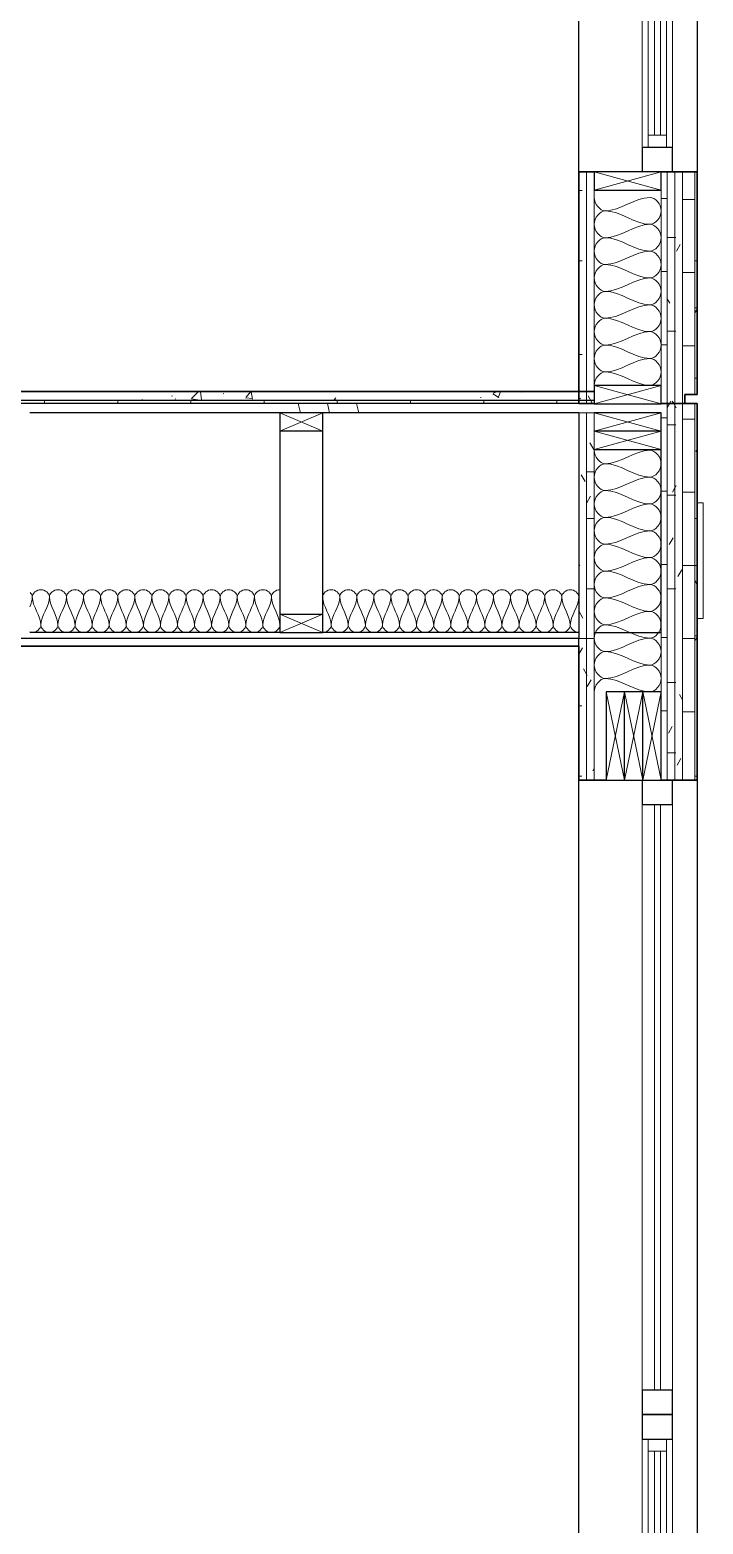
# Model space of a CAD drawing. Header units: inches. Extents: x 6 to 8416, y -388 to 6104.
# Drawn here: x 128.8 to 184, y 5511.9 to 5634.4 of the extents above; entities that cross this region are included whole.
import ezdxf

# ---------------------------------------------------------------- set-up
doc = ezdxf.new("R2010")
doc.units = ezdxf.units.IN
doc.header["$MEASUREMENT"] = 0
for name, color, linetype, lineweight in [('A-DETL', 90, 'Continuous', 13), ('A-DETL-GENF', 92, 'Continuous', 13), ('A-FLOR', 192, 'Continuous', 18), ('A-FLOR-MCUT', 51, 'Continuous', 25), ('A-FLOR-PATT', 8, 'Continuous', 35), ('A-GLAZ', 151, 'Continuous', 25), ('A-GLAZ-SILL', 1, 'Continuous', 18), ('A-ROOM', 32, 'Continuous', 13), ('A-WALL', 113, 'Continuous', 25), ('A-WALL-PATT', 111, 'Continuous', 35), ('M-EQPM', 50, 'Continuous', 18)]:
    doc.layers.add(name, color=color, linetype=linetype, lineweight=lineweight)
pattern_1 = [(0, (-751.995, 5590.484), (0, 6), []), (90, (-751.995, 5590.484), (-6, 4e-16), [])]
pattern_2 = [(0, (-751.995, 5590.484), (0, 60), [60, 0, 0, 0]), (284.036, (-711.195, 5602.484), (59.99915, -180.0005), [12.369, -235.017]), (284.036, (-713.595, 5602.484), (59.99915, -180.0005), [12.369, -235.017]), (284.036, (-715.995, 5602.484), (59.99915, -180.0005), [12.369, -235.017]), (284.036, (-747.195, 5614.484), (59.99915, -180.0005), [12.369, -235.017]), (284.036, (-749.595, 5614.484), (59.99915, -180.0005), [12.369, -235.017]), (284.036, (-751.995, 5614.484), (59.99915, -180.0005), [12.369, -235.017]), (284.036, (-729.195, 5626.484), (59.99915, -180.0005), [12.369, -235.017]), (284.036, (-731.595, 5626.484), (59.99915, -180.0005), [12.369, -235.017]), (284.036, (-733.995, 5626.484), (59.99915, -180.0005), [12.369, -235.017]), (284.036, (-711.195, 5638.484), (59.99915, -180.0005), [12.369, -235.017]), (284.036, (-713.595, 5638.484), (59.99915, -180.0005), [12.369, -235.017]), (284.036, (-715.995, 5638.484), (59.99915, -180.0005), [12.369, -235.017]), (284.036, (-747.195, 5650.484), (59.99915, -180.0005), [12.369, -235.017]), (284.036, (-749.595, 5650.484), (59.99915, -180.0005), [12.369, -235.017]), (284.036, (-751.995, 5650.484), (59.99915, -180.0005), [12.369, -235.017]), (0, (-751.995, 5596.484), (0, 60), [60, 0, 0, 0]), (0, (-751.995, 5602.484), (0, 60), [60, 0, 0, 0]), (0, (-751.995, 5608.484), (0, 60), [60, 0, 0, 0]), (0, (-751.995, 5614.484), (0, 60), [60, 0, 0, 0]), (0, (-751.995, 5620.484), (0, 60), [60, 0, 0, 0]), (0, (-751.995, 5626.484), (0, 60), [60, 0, 0, 0]), (0, (-751.995, 5632.484), (0, 60), [60, 0, 0, 0]), (0, (-751.995, 5638.484), (0, 60), [60, 0, 0, 0]), (0, (-751.995, 5644.484), (0, 60), [60, 0, 0, 0])]
pattern_3 = [(0, (-751.9948, 5590.484), (7.68, 1.92), [0.6336, -5.126, 0.6336, -5.126, -30.72]), (0, (-751.9948, 5590.484), (7.68, 1.92), [-11.52, 0.6336, -10.886, 0.6336, -5.126, -13.44]), (0, (-751.9948, 5590.484), (7.68, 1.92), [-28.8, 0.6336, -3.206, 0.6336, -8.966]), (120, (-749.1148, 5591.444), (-5.5027688, 5.691075), [0.6336, -5.126, 0.6336, -5.126, -30.72]), (120, (-749.1148, 5591.444), (-5.5027688, 5.691075), [-11.52, 0.6336, -10.886, 0.6336, -5.126, -13.44]), (120, (-749.1148, 5591.444), (-5.5027688, 5.691075), [-28.8, 0.6336, -3.206, 0.6336, -8.966]), (240, (-748.1548, 5595.284), (-2.1772312, -7.611075), [0.6336, -5.126, 0.6336, -5.126, -30.72]), (240, (-748.1548, 5595.284), (-2.1772312, -7.611075), [-11.52, 0.6336, -10.886, 0.6336, -5.126, -13.44]), (240, (-748.1548, 5595.284), (-2.1772312, -7.611075), [-28.8, 0.6336, -3.206, 0.6336, -8.966])]
pattern_4 = [(0, (-902.613, 5590.484), (7.68, 1.92), [0.6336, -5.126, 0.6336, -5.126, -30.72]), (0, (-902.613, 5590.484), (7.68, 1.92), [-11.52, 0.6336, -10.886, 0.6336, -5.126, -13.44]), (0, (-902.613, 5590.484), (7.68, 1.92), [-28.8, 0.6336, -3.206, 0.6336, -8.966]), (120, (-899.733, 5591.444), (-5.5027688, 5.691075), [0.6336, -5.126, 0.6336, -5.126, -30.72]), (120, (-899.733, 5591.444), (-5.5027688, 5.691075), [-11.52, 0.6336, -10.886, 0.6336, -5.126, -13.44]), (120, (-899.733, 5591.444), (-5.5027688, 5.691075), [-28.8, 0.6336, -3.206, 0.6336, -8.966]), (240, (-898.773, 5595.284), (-2.1772312, -7.611075), [0.6336, -5.126, 0.6336, -5.126, -30.72]), (240, (-898.773, 5595.284), (-2.1772312, -7.611075), [-11.52, 0.6336, -10.886, 0.6336, -5.126, -13.44]), (240, (-898.773, 5595.284), (-2.1772312, -7.611075), [-28.8, 0.6336, -3.206, 0.6336, -8.966])]

# ---------------------------------------------------------------- blocks, each defined once
blk = doc.blocks.new('1-2 WD Adaptive-Color Side Panel-TS - 4-0_x6_-6_-17821692-WALL SECTION - PARKING EAST')
at = {"layer": 'A-GLAZ', "lineweight": 13}
for p, q in [((23.19, 5445), (23.19, 5367)), ((32.88, 5367), (32.88, 5445)), ((28.38, 5443), (28.38, 5395)), ((30.88, 5395), (30.88, 5443)), ((28.38, 5391), (28.38, 5369)), ((30.88, 5369), (30.88, 5391))]:
    blk.add_line(p, q, dxfattribs=at)
at = {"layer": 'A-GLAZ', "color": 7}
for p, q in [((28.38, 5445), (28.38, 5443)), ((30.88, 5445), (29.94, 5445)), ((30.88, 5443), (30.88, 5445)), ((28.38, 5443), (30.88, 5443)), ((30.88, 5395), (28.38, 5395)), ((28.38, 5395), (28.38, 5393)), ((30.88, 5393), (30.88, 5395)), ((30.88, 5393), (28.38, 5393)), ((28.38, 5393), (28.38, 5391)), ((28.38, 5393), (30.88, 5393)), ((30.88, 5391), (30.88, 5393)), ((28.38, 5391), (30.88, 5391)), ((30.88, 5369), (28.38, 5369)), ((28.38, 5369), (28.38, 5367)), ((30.88, 5367), (30.88, 5369)), ((29.94, 5367), (30.88, 5367))]:
    blk.add_line(p, q, dxfattribs=at)
at = {"layer": 'A-GLAZ', "lineweight": 18}
for p, q in [((29.88, 5443), (29.38, 5443)), ((29.38, 5443), (29.38, 5395)), ((29.88, 5395), (29.88, 5443)), ((29.38, 5395), (29.88, 5395)), ((29.88, 5390), (29.38, 5390)), ((29.38, 5390), (29.38, 5370)), ((29.88, 5370), (29.88, 5390)), ((29.38, 5370), (29.88, 5370))]:
    blk.add_line(p, q, dxfattribs=at)
at = {"layer": 'A-GLAZ-SILL'}
for p, q in [((30.38, 5391), (28.88, 5391)), ((28.88, 5391), (28.88, 5390)), ((30.38, 5390), (30.38, 5391)), ((28.88, 5390), (30.38, 5390)), ((28.88, 5390), (28.88, 5370)), ((30.38, 5370), (30.38, 5390)), ((28.88, 5370), (28.88, 5369)), ((30.38, 5370), (28.88, 5370)), ((30.38, 5369), (30.38, 5370)), ((28.88, 5369), (30.38, 5369))]:
    blk.add_line(p, q, dxfattribs=at)
blk = doc.blocks.new('1-2 WD Adaptive - 4-0_x6_-6_-V1-WALL SECTION - PARKING EAST')
at = {"layer": 'A-GLAZ', "lineweight": 13}
for p, q in [((23.19, 5494.88), (23.19, 5572.88)), ((32.88, 5572.88), (32.88, 5494.88)), ((28.38, 5570.88), (28.38, 5522.88)), ((30.88, 5522.88), (30.88, 5570.88)), ((28.38, 5518.88), (28.38, 5496.88)), ((30.88, 5496.88), (30.88, 5518.88))]:
    blk.add_line(p, q, dxfattribs=at)
at = {"layer": 'A-GLAZ', "color": 7}
for p, q in [((28.38, 5572.88), (28.38, 5570.88)), ((30.88, 5572.88), (29.94, 5572.88)), ((30.88, 5570.88), (30.88, 5572.88)), ((28.38, 5570.88), (30.88, 5570.88)), ((30.88, 5522.88), (28.38, 5522.88)), ((28.38, 5522.88), (28.38, 5520.88)), ((30.88, 5520.88), (30.88, 5522.88)), ((30.88, 5520.88), (28.38, 5520.88)), ((28.38, 5520.88), (28.38, 5518.88)), ((28.38, 5520.88), (30.88, 5520.88)), ((30.88, 5518.88), (30.88, 5520.88)), ((28.38, 5518.88), (30.88, 5518.88)), ((30.88, 5496.88), (28.38, 5496.88)), ((28.38, 5496.88), (28.38, 5494.88)), ((30.88, 5494.88), (30.88, 5496.88)), ((29.94, 5494.88), (30.88, 5494.88))]:
    blk.add_line(p, q, dxfattribs=at)
at = {"layer": 'A-GLAZ', "lineweight": 18}
for p, q in [((29.88, 5570.88), (29.38, 5570.88)), ((29.38, 5570.88), (29.38, 5522.88)), ((29.88, 5522.88), (29.88, 5570.88)), ((29.38, 5522.88), (29.88, 5522.88)), ((29.88, 5517.88), (29.38, 5517.88)), ((29.38, 5517.88), (29.38, 5497.88)), ((29.88, 5497.88), (29.88, 5517.88)), ((29.38, 5497.88), (29.88, 5497.88))]:
    blk.add_line(p, q, dxfattribs=at)
at = {"layer": 'A-GLAZ-SILL'}
for p, q in [((30.38, 5518.88), (28.88, 5518.88)), ((28.88, 5518.88), (28.88, 5517.88)), ((28.88, 5517.88), (30.38, 5517.88)), ((28.88, 5517.88), (28.88, 5497.88)), ((30.38, 5517.88), (30.38, 5518.88)), ((30.38, 5497.88), (30.38, 5517.88)), ((28.88, 5497.88), (28.88, 5496.88)), ((30.38, 5497.88), (28.88, 5497.88)), ((30.38, 5496.88), (30.38, 5497.88)), ((28.88, 5496.88), (30.38, 5496.88))]:
    blk.add_line(p, q, dxfattribs=at)
blk = doc.blocks.new('ME Louvers w Trim-AM - 24_ x 8_-17810076-WALL SECTION - PARKING EAST')
at = {"layer": 'M-EQPM'}
for p, q in [((32.88, 5467.75), (33.38, 5467.75)), ((33.38, 5467.75), (33.38, 5458.25)), ((33.38, 5458.25), (32.88, 5458.25))]:
    blk.add_line(p, q, dxfattribs=at)
blk = doc.blocks.new('06 Nominal Cut Lumber-Section-AM1 - 2x8 Section-20149446-WALL SECTION - PARKING EAST')
at = {"layer": 'A-DETL-GENF', "lineweight": 25}
for p, q in [((29.94, 5708), (28.44, 5708)), ((29.94, 5700.75), (29.94, 5708)), ((28.44, 5700.75), (29.94, 5700.75))]:
    blk.add_line(p, q, dxfattribs=at)
at = {"layer": 'A-DETL-GENF'}
for p, q in [((29.94, 5700.75), (28.44, 5708)), ((28.44, 5700.75), (29.94, 5708))]:
    blk.add_line(p, q, dxfattribs=at)
blk = doc.blocks.new('06 Nominal Cut Lumber-Section-AM1 - 2x8 Section-V2-WALL SECTION - PARKING EAST')
at = {"layer": 'A-DETL-GENF', "lineweight": 25}
for p, q in [((26.94, 5708), (25.44, 5708)), ((25.44, 5708), (25.44, 5700.75)), ((26.94, 5700.75), (26.94, 5708)), ((25.44, 5700.75), (26.94, 5700.75))]:
    blk.add_line(p, q, dxfattribs=at)
at = {"layer": 'A-DETL-GENF'}
for p, q in [((26.94, 5700.75), (25.44, 5708)), ((25.44, 5700.75), (26.94, 5708))]:
    blk.add_line(p, q, dxfattribs=at)
blk = doc.blocks.new('06 Nominal Cut Lumber-Section-AM1 - 2x6 Section-9014713-WALL SECTION - PARKING EAST')
at = {"layer": 'A-DETL-GENF', "lineweight": 25}
for p, q in [((29.94, 5730.87), (24.44, 5730.87)), ((29.94, 5729.37), (29.94, 5730.87))]:
    blk.add_line(p, q, dxfattribs=at)
at = {"layer": 'A-DETL-GENF'}
for p, q in [((24.44, 5730.87), (29.94, 5729.37)), ((24.44, 5729.37), (29.94, 5730.87))]:
    blk.add_line(p, q, dxfattribs=at)
blk = doc.blocks.new('06 Nominal Cut Lumber-Section-AM1 - 2x6 Section-16986702-WALL SECTION - PARKING EAST')
at = {"layer": 'A-DETL-GENF', "lineweight": 25}
for p, q in [((29.94, 5729.37), (24.44, 5729.37)), ((29.94, 5727.87), (29.94, 5729.37)), ((24.44, 5727.87), (29.94, 5727.87))]:
    blk.add_line(p, q, dxfattribs=at)
at = {"layer": 'A-DETL-GENF'}
for p, q in [((24.44, 5727.87), (29.94, 5729.37)), ((24.44, 5729.37), (29.94, 5727.87))]:
    blk.add_line(p, q, dxfattribs=at)
blk = doc.blocks.new('06 Nominal Cut Lumber-Section-AM1 - 2x6 Section-V3-WALL SECTION - PARKING EAST')
at = {"layer": 'A-DETL-GENF', "lineweight": 25}
for p, q in [((24.44, 5733.12), (24.44, 5731.62)), ((29.94, 5733.12), (24.44, 5733.12)), ((29.94, 5731.62), (29.94, 5733.12)), ((24.44, 5731.62), (29.94, 5731.62))]:
    blk.add_line(p, q, dxfattribs=at)
at = {"layer": 'A-DETL-GENF'}
for p, q in [((24.44, 5733.12), (29.94, 5731.62)), ((24.44, 5731.62), (29.94, 5733.12))]:
    blk.add_line(p, q, dxfattribs=at)
blk = doc.blocks.new('09 GypsumWallboardTypeX-Section-AM - 5_8_-V6-WALL SECTION - PARKING EAST')
at = {"layer": 'A-DETL-GENF'}
h = blk.add_hatch(dxfattribs=at)
h.set_pattern_fill('FP_6', color=256, style=0, pattern_type=2)
h.set_pattern_definition(pattern_4)
h.paths.add_polyline_path([(24.44, 5584.5), (24.44, 5603), (23.81, 5603), (23.81, 5584.5)])
for p, q in [((24.44, 5603), (23.81, 5603)), ((24.44, 5584.5), (24.44, 5603)), ((23.81, 5584.5), (24.44, 5584.5))]:
    blk.add_line(p, q, dxfattribs=at)
blk = doc.blocks.new('09 GypsumWallboardTypeX-Section-AM - 5_8_-V7-WALL SECTION - PARKING EAST')
at = {"layer": 'A-DETL-GENF'}
h = blk.add_hatch(dxfattribs=at)
h.set_pattern_fill('FP_6', color=256, style=0, pattern_type=2)
h.set_pattern_definition(pattern_4)
h.paths.add_polyline_path([(23.81, 5584.5), (23.81, 5603), (23.19, 5603), (23.19, 5584.5)])
at = {"layer": 'A-DETL-GENF', "lineweight": 25}
blk.add_line((23.19, 5603), (23.19, 5584.5), dxfattribs=at)
at = {"layer": 'A-DETL-GENF'}
for p, q in [((23.81, 5603), (23.19, 5603)), ((23.81, 5584.5), (23.81, 5603)), ((23.19, 5584.5), (23.81, 5584.5))]:
    blk.add_line(p, q, dxfattribs=at)
blk = doc.blocks.new('06 Nominal Cut Lumber-Section-AM1 - 2x4 Section-9046868-WALL SECTION - PARKING EAST')
at = {"layer": 'A-DETL-GENF', "lineweight": 25}
for p, q in [((2.19, 5730.87), (-1.31, 5730.87)), ((-1.31, 5730.87), (-1.31, 5729.37)), ((2.19, 5729.37), (2.19, 5730.87))]:
    blk.add_line(p, q, dxfattribs=at)
at = {"layer": 'A-DETL-GENF'}
for p, q in [((-1.31, 5729.37), (2.19, 5730.87)), ((-1.31, 5730.87), (2.19, 5729.37))]:
    blk.add_line(p, q, dxfattribs=at)
blk = doc.blocks.new('06 Nominal Cut Lumber-Section-AM1 - 2x4 Section-V5-WALL SECTION - PARKING EAST')
at = {"layer": 'A-DETL-GENF', "lineweight": 25}
for p, q in [((-1.31, 5714.37), (-1.31, 5712.87)), ((2.19, 5712.87), (2.19, 5714.37)), ((-1.31, 5712.87), (2.19, 5712.87))]:
    blk.add_line(p, q, dxfattribs=at)
at = {"layer": 'A-DETL-GENF'}
for p, q in [((-1.31, 5712.87), (2.19, 5714.37)), ((-1.31, 5714.37), (2.19, 5712.87))]:
    blk.add_line(p, q, dxfattribs=at)
blk = doc.blocks.new('06 Nominal Cut Lumber-Top-AM - 4_ W-20150248-WALL SECTION - PARKING EAST')
at = {"layer": 'A-DETL-GENF', "lineweight": 25}
for p, q in [((2.19, 5729.37), (-1.31, 5729.37)), ((-1.31, 5729.37), (-1.31, 5714.37)), ((2.19, 5714.37), (2.19, 5729.37)), ((-1.31, 5714.37), (2.19, 5714.37))]:
    blk.add_line(p, q, dxfattribs=at)

msp = doc.modelspace()

# ---------------------------------------------------------------- hatches: boundary and pattern name
at = {"layer": 'A-FLOR-PATT', "lineweight": 13}
h = msp.add_hatch(dxfattribs=at)
h.set_pattern_fill('FP_1', color=256, style=0, pattern_type=2)
h.set_pattern_definition([(50, (-751.995, 5590.484), (6.885997, -0.602097), [0.72, -7.92]), (355, (-751.995, 5590.484), (-1.331756, 7.220547), [0.576, -6.336]), (100.451, (-751.421, 5590.433), (5.55363, 6.61819), [0.61191, -6.731]), (46.184, (-751.995, 5592.404), (10.24564, -1.588925), [1.08, -11.88]), (96.636, (-751.141, 5592.271), (8.97244, 9.35152), [0.91786, -10.096]), (351.184, (-751.995, 5592.404), (8.9732, 9.35123), [0.864, -9.504]), (21, (-751.035, 5591.924), (5.730726, -3.865003), [0.72, -7.92]), (326, (-751.035, 5591.924), (2.33581, 6.96088), [0.576, -6.336]), (71.451, (-750.557, 5591.601), (8.065876, 3.09595), [0.61191, -6.731]), (37.5, (-751.9948, 5590.484), (0.116866, 3.1954784), [0.06336, -6.196, 0.06336, -6.369, -6.36]), (37.5, (-751.9948, 5590.484), (0.116866, 3.1954784), [-12.691, 0.06336, -6.297]), (7.5, (-751.995, 5590.484), (2.52543, 3.786025), [0.06336, -3.604, 0.06336, -6.052, -2.424]), (7.5, (-751.995, 5590.484), (2.52543, 3.786025), [-9.782, 0.06336, -2.361]), (327.5, (-754.1358, 5590.484), (5.1243685, -0.216176), [0.06336, -2.337, 0.06336, -7.425, -9.936]), (327.5, (-754.1358, 5590.484), (5.1243685, -0.216176), [-9.888, 0.06336, -9.873]), (317.5, (-755.096, 5590.484), (5.598326, 0.96141), [0.06336, -3.057, 0.06336, -4.909, -7.056]), (317.5, (-755.096, 5590.484), (5.598326, 0.96141), [-8.093, 0.06336, -6.993])])
h.paths.add_polyline_path([(36.66538982, 5604), (175.05738982, 5604.00451498), (175.05738982, 5604.75), (36.66538982, 5604.75), (36.66538982, 5604.11812177)])
h = msp.add_hatch(dxfattribs=at)
h.set_pattern_fill('FP_2', color=256, style=0, pattern_type=2)
h.set_pattern_definition(pattern_1)
h.paths.add_polyline_path([(175.05738982, 5603.75), (175.05738982, 5604), (36.66538982, 5604), (36.66538982, 5603.75), (133.42138982, 5603.75)])
h = msp.add_hatch(dxfattribs=at)
h.set_pattern_fill('FP_3', color=256, style=0, pattern_type=2)
h.set_pattern_definition(pattern_2)
h.paths.add_polyline_path([(128.80738982, 5603), (180.55738975, 5603), (180.55738982, 5603.75), (36.66538982, 5603.75), (36.66538982, 5603), (125.30738982, 5603)])
at = {"layer": 'A-WALL-PATT', "lineweight": 13}
h = msp.add_hatch(dxfattribs=at)
h.set_pattern_fill('FP_3', color=256, style=0, pattern_type=2)
h.set_pattern_definition(pattern_2)
h.paths.add_polyline_path([(180.55738982, 5603.75), (181.05738982, 5603.75), (181.05738982, 5622.75), (180.55738982, 5622.75), (180.55738982, 5605.25)])
h.paths.add_polyline_path([(181.05738982, 5700.75), (181.05738982, 5731.625), (180.55738982, 5731.625), (180.55738982, 5700.75)])
h = msp.add_hatch(dxfattribs=at)
h.set_pattern_fill('FP_6', color=256, style=0, pattern_type=2)
h.set_pattern_definition(pattern_3)
h.paths.add_polyline_path([(181.68238982, 5603.75), (181.68238982, 5622.75), (181.05738982, 5622.75), (181.05738982, 5603.75)])
h.paths.add_polyline_path([(181.05738982, 5700.75), (181.68238982, 5700.75), (181.68238982, 5731.625), (181.05738982, 5731.625), (181.05738982, 5705.17325)])
h = msp.add_hatch(dxfattribs=at)
h.set_pattern_fill('FP_6', color=256, style=0, pattern_type=2)
h.set_pattern_definition(pattern_3)
h.paths.add_polyline_path([(181.68238982, 5603.75), (182.30738982, 5603.75), (182.30738982, 5622.75), (181.68238982, 5622.75)])
h.paths.add_polyline_path([(182.30738982, 5700.75), (182.30738982, 5731.625), (181.68238982, 5731.625), (181.68238982, 5700.75)])
h = msp.add_hatch(dxfattribs=at)
h.set_pattern_fill('FP_2', color=256, style=0, pattern_type=2)
h.set_pattern_definition(pattern_1)
h.paths.add_polyline_path([(182.49488982, 5603.75), (182.49488982, 5604.5), (183.30738982, 5604.5), (183.30738982, 5622.75), (182.30738982, 5622.75), (182.30738982, 5603.75)])
h.paths.add_polyline_path([(182.30738982, 5700.75), (183.30738982, 5700.75), (183.30738982, 5731.625), (182.30738982, 5731.625), (182.30738982, 5705.17325)])
h = msp.add_hatch(dxfattribs=at)
h.set_pattern_fill('FP_6', color=256, style=0, pattern_type=2)
h.set_pattern_definition(pattern_3)
h.paths.add_polyline_path([(183.49488982, 5604.5), (183.49488982, 5622.75), (183.30738982, 5622.75), (183.30738982, 5604.5)])
h.paths.add_polyline_path([(183.49488982, 5700.75), (183.49488982, 5731.625), (183.30738982, 5731.625), (183.30738982, 5700.75)])
h = msp.add_hatch(dxfattribs=at)
h.set_pattern_fill('FP_6', color=256, style=0, pattern_type=2)
h.set_pattern_definition(pattern_3)
h.paths.add_polyline_path([(174.43238982, 5603.75), (174.43238982, 5622.75), (173.80738982, 5622.75), (173.80738982, 5603.75)])
h.paths.add_polyline_path([(173.80738982, 5700.75), (174.43238982, 5700.75), (174.43238982, 5712.375), (173.80738982, 5712.375), (173.80738982, 5705.17325)])
h = msp.add_hatch(dxfattribs=at)
h.set_pattern_fill('FP_6', color=256, style=0, pattern_type=2)
h.set_pattern_definition(pattern_3)
h.paths.add_polyline_path([(175.05738982, 5603.75), (175.05738982, 5622.75), (174.43238982, 5622.75), (174.43238982, 5603.75)])
h.paths.add_polyline_path([(174.43238982, 5700.75), (175.05738982, 5700.75), (175.05738982, 5712.375), (174.43238982, 5712.375), (174.43238982, 5705.17325)])
h = msp.add_hatch(dxfattribs=at)
h.set_pattern_fill('FP_3', color=256, style=0, pattern_type=2)
h.set_pattern_definition(pattern_2)
h.paths.add_polyline_path([(181.05738982, 5475.875), (181.05738982, 5494.875), (180.55738982, 5494.875), (180.55738982, 5475.875)])
h.paths.add_polyline_path([(181.05738982, 5572.875), (181.05738982, 5603.75), (180.55738982, 5603.75), (180.55738982, 5572.875)])
h = msp.add_hatch(dxfattribs=at)
h.set_pattern_fill('FP_6', color=256, style=0, pattern_type=2)
h.set_pattern_definition(pattern_3)
h.paths.add_polyline_path([(181.68238982, 5475.875), (181.68238982, 5494.875), (181.05738982, 5494.875), (181.05738982, 5475.875)])
h.paths.add_polyline_path([(181.05738982, 5572.875), (181.68238982, 5572.875), (181.68238982, 5603.75), (181.05738982, 5603.75), (181.05738982, 5601.499625)])
h = msp.add_hatch(dxfattribs=at)
h.set_pattern_fill('FP_6', color=256, style=0, pattern_type=2)
h.set_pattern_definition(pattern_3)
h.paths.add_polyline_path([(181.79938982, 5475.875), (182.30738982, 5475.875), (182.30738982, 5494.875), (181.68238982, 5494.875), (181.68238982, 5475.875)])
h.paths.add_polyline_path([(181.79938982, 5572.875), (182.30738982, 5572.875), (182.30738982, 5603.75), (181.68238982, 5603.75), (181.68238982, 5572.875)])
h = msp.add_hatch(dxfattribs=at)
h.set_pattern_fill('FP_2', color=256, style=0, pattern_type=2)
h.set_pattern_definition(pattern_1)
h.paths.add_polyline_path([(182.49488982, 5475.875), (182.49488982, 5476.625), (183.30738982, 5476.625), (183.30738982, 5494.875), (182.30738982, 5494.875), (182.30738982, 5475.875)])
h.paths.add_polyline_path([(183.30738982, 5572.875), (183.30738982, 5603.75), (182.30738982, 5603.75), (182.30738982, 5572.875)])
h = msp.add_hatch(dxfattribs=at)
h.set_pattern_fill('FP_6', color=256, style=0, pattern_type=2)
h.set_pattern_definition(pattern_3)
h.paths.add_polyline_path([(183.49488982, 5476.625), (183.49488982, 5494.875), (183.30738982, 5494.875), (183.30738982, 5476.625)])
h.paths.add_polyline_path([(183.30738982, 5572.875), (183.49488982, 5572.875), (183.49488982, 5603.75), (183.30738982, 5603.75)])
h = msp.add_hatch(dxfattribs=at)
h.set_pattern_fill('FP_6', color=256, style=0, pattern_type=2)
h.set_pattern_definition(pattern_3)
h.paths.add_polyline_path([(174.43238982, 5476.875), (174.43238982, 5494.875), (173.80738982, 5494.875), (173.80738982, 5476.875)])
h.paths.add_polyline_path([(173.80738982, 5572.875), (174.43238982, 5572.875), (174.43238982, 5584.5), (173.80738982, 5584.5), (173.80738982, 5583.875)])
h = msp.add_hatch(dxfattribs=at)
h.set_pattern_fill('FP_6', color=256, style=0, pattern_type=2)
h.set_pattern_definition(pattern_3)
h.paths.add_polyline_path([(175.05738982, 5476.125), (175.05738982, 5494.875), (174.43238982, 5494.875), (174.43238982, 5476.125)])
h.paths.add_polyline_path([(174.43238982, 5572.875), (175.05738982, 5572.875), (175.05738982, 5584.5), (174.43238982, 5584.5), (174.43238982, 5583.875)])

# ---------------------------------------------------------------- linework, layer by layer
at = {"layer": 'A-DETL'}
for points in [[(175.97405649, 5619.55), (175.54193568, 5619.55), (175.05738982, 5620.13145503), (175.05738982, 5620.65)], [(175.97405649, 5617.35), (175.54193568, 5617.35), (174.57284396, 5618.45), (175.54193568, 5619.55), (175.97405649, 5619.55)], [(179.64072315, 5620.65), (178.38088532, 5620.65), (177.23389432, 5619.55), (175.97405649, 5619.55)], [(175.97405649, 5619.55), (177.23389432, 5619.55), (178.38088532, 5618.45), (179.64072315, 5618.45)], [(179.64072315, 5618.45), (180.07284396, 5618.45), (181.04193568, 5619.55), (180.07284396, 5620.65), (179.64072315, 5620.65)], [(179.64072315, 5618.45), (178.38088532, 5618.45), (177.23389432, 5617.35), (175.97405649, 5617.35)], [(179.64072315, 5616.25), (180.07284396, 5616.25), (181.04193568, 5617.35), (180.07284396, 5618.45), (179.64072315, 5618.45)], [(175.97405649, 5615.15), (175.54193568, 5615.15), (174.57284396, 5616.25), (175.54193568, 5617.35), (175.97405649, 5617.35)], [(175.97405649, 5617.35), (177.23389432, 5617.35), (178.38088532, 5616.25), (179.64072315, 5616.25)], [(179.64072315, 5616.25), (178.38088532, 5616.25), (177.23389432, 5615.15), (175.97405649, 5615.15)], [(179.64072315, 5614.05), (180.07284396, 5614.05), (181.04193568, 5615.15), (180.07284396, 5616.25), (179.64072315, 5616.25)], [(175.97405649, 5612.95), (175.54193568, 5612.95), (174.57284396, 5614.05), (175.54193568, 5615.15), (175.97405649, 5615.15)], [(175.97405649, 5615.15), (177.23389432, 5615.15), (178.38088532, 5614.05), (179.64072315, 5614.05)], [(179.64072315, 5614.05), (178.38088532, 5614.05), (177.23389432, 5612.95), (175.97405649, 5612.95)], [(179.64072315, 5611.85), (180.07284396, 5611.85), (181.04193568, 5612.95), (180.07284396, 5614.05), (179.64072315, 5614.05)], [(175.97405649, 5610.75), (175.54193568, 5610.75), (174.57284396, 5611.85), (175.54193568, 5612.95), (175.97405649, 5612.95)], [(175.97405649, 5612.95), (177.23389432, 5612.95), (178.38088532, 5611.85), (179.64072315, 5611.85)], [(179.64072315, 5611.85), (178.38088532, 5611.85), (177.23389432, 5610.75), (175.97405649, 5610.75)], [(179.64072315, 5609.65), (180.07284396, 5609.65), (181.04193568, 5610.75), (180.07284396, 5611.85), (179.64072315, 5611.85)], [(175.97405649, 5608.55), (175.54193568, 5608.55), (174.57284396, 5609.65), (175.54193568, 5610.75), (175.97405649, 5610.75)], [(175.97405649, 5610.75), (177.23389432, 5610.75), (178.38088532, 5609.65), (179.64072315, 5609.65)], [(175.97405649, 5606.35), (175.54193568, 5606.35), (174.57284396, 5607.45), (175.54193568, 5608.55), (175.97405649, 5608.55)], [(179.64072315, 5609.65), (178.38088532, 5609.65), (177.23389432, 5608.55), (175.97405649, 5608.55)], [(175.97405649, 5608.55), (177.23389432, 5608.55), (178.38088532, 5607.45), (179.64072315, 5607.45)], [(179.64072315, 5607.45), (180.07284396, 5607.45), (181.04193568, 5608.55), (180.07284396, 5609.65), (179.64072315, 5609.65)], [(179.64072315, 5607.45), (178.38088532, 5607.45), (177.23389432, 5606.35), (175.97405649, 5606.35)], [(179.64072315, 5605.25), (180.07284396, 5605.25), (181.04193568, 5606.35), (180.07284396, 5607.45), (179.64072315, 5607.45)], [(175.05738982, 5605.25), (175.05738982, 5605.76854497), (175.54193568, 5606.35), (175.97405649, 5606.35)], [(175.97405649, 5606.35), (177.23389432, 5606.35), (178.38088532, 5605.25), (179.64072315, 5605.25)], [(175.97405649, 5598.825), (175.54193568, 5598.825), (175.05738982, 5599.40645503), (175.05738982, 5599.925)], [(179.64072315, 5599.925), (178.38088532, 5599.925), (177.23389432, 5598.825), (175.97405649, 5598.825)], [(179.64072315, 5597.725), (180.07284396, 5597.725), (181.04193568, 5598.825), (180.07284396, 5599.925), (179.64072315, 5599.925)], [(175.97405649, 5596.625), (175.54193568, 5596.625), (174.57284396, 5597.725), (175.54193568, 5598.825), (175.97405649, 5598.825)], [(175.97405649, 5598.825), (177.23389432, 5598.825), (178.38088532, 5597.725), (179.64072315, 5597.725)], [(179.64072315, 5597.725), (178.38088532, 5597.725), (177.23389432, 5596.625), (175.97405649, 5596.625)], [(179.64072315, 5595.525), (180.07284396, 5595.525), (181.04193568, 5596.625), (180.07284396, 5597.725), (179.64072315, 5597.725)], [(175.97405649, 5594.425), (175.54193568, 5594.425), (174.57284396, 5595.525), (175.54193568, 5596.625), (175.97405649, 5596.625)], [(175.97405649, 5596.625), (177.23389432, 5596.625), (178.38088532, 5595.525), (179.64072315, 5595.525)], [(179.64072315, 5595.525), (178.38088532, 5595.525), (177.23389432, 5594.425), (175.97405649, 5594.425)], [(179.64072315, 5593.325), (180.07284396, 5593.325), (181.04193568, 5594.425), (180.07284396, 5595.525), (179.64072315, 5595.525)], [(175.97405649, 5592.225), (175.54193568, 5592.225), (174.57284396, 5593.325), (175.54193568, 5594.425), (175.97405649, 5594.425)], [(175.97405649, 5594.425), (177.23389432, 5594.425), (178.38088532, 5593.325), (179.64072315, 5593.325)], [(179.64072315, 5593.325), (178.38088532, 5593.325), (177.23389432, 5592.225), (175.97405649, 5592.225)], [(179.64072315, 5591.125), (180.07284396, 5591.125), (181.04193568, 5592.225), (180.07284396, 5593.325), (179.64072315, 5593.325)], [(175.97405649, 5590.025), (175.54193568, 5590.025), (174.57284396, 5591.125), (175.54193568, 5592.225), (175.97405649, 5592.225)], [(175.97405649, 5592.225), (177.23389432, 5592.225), (178.38088532, 5591.125), (179.64072315, 5591.125)], [(179.64072315, 5591.125), (178.38088532, 5591.125), (177.23389432, 5590.025), (175.97405649, 5590.025)], [(179.64072315, 5588.925), (180.07284396, 5588.925), (181.04193568, 5590.025), (180.07284396, 5591.125), (179.64072315, 5591.125)], [(175.97405649, 5587.825), (175.54193568, 5587.825), (174.57284396, 5588.925), (175.54193568, 5590.025), (175.97405649, 5590.025)], [(175.97405649, 5590.025), (177.23389432, 5590.025), (178.38088532, 5588.925), (179.64072315, 5588.925)], [(179.64072315, 5588.925), (178.38088532, 5588.925), (177.23389432, 5587.825), (175.97405649, 5587.825)], [(179.64072315, 5586.725), (180.07284396, 5586.725), (181.04193568, 5587.825), (180.07284396, 5588.925), (179.64072315, 5588.925)], [(128.80858812, 5587.09129608), (128.92083023, 5587.36170314), (129.00738982, 5587.63474491), (129.00738982, 5587.91666667)], [(129.00738982, 5587.91666667), (129.00738982, 5588.04237454), (128.93424696, 5588.17505426), (128.82139798, 5588.28206119)], [(130.40738982, 5587.91666667), (130.40738982, 5588.19165264), (129.70738982, 5588.80834736), (129.00738982, 5588.19165264), (129.00738982, 5587.91666667)], [(129.00738982, 5587.91666667), (129.00738982, 5587.11495168), (129.70738982, 5586.38504832), (129.70738982, 5585.58333333)], [(129.70738982, 5585.58333333), (129.70738982, 5586.38504832), (130.40738982, 5587.11495168), (130.40738982, 5587.91666667)], [(131.80738982, 5587.91666667), (131.80738982, 5588.19165264), (131.10738982, 5588.80834736), (130.40738982, 5588.19165264), (130.40738982, 5587.91666667)], [(130.40738982, 5587.91666667), (130.40738982, 5587.11495168), (131.10738982, 5586.38504832), (131.10738982, 5585.58333333)], [(131.10738982, 5585.58333333), (131.10738982, 5586.38504832), (131.80738982, 5587.11495168), (131.80738982, 5587.91666667)], [(133.20738982, 5587.91666667), (133.20738982, 5588.19165264), (132.50738982, 5588.80834736), (131.80738982, 5588.19165264), (131.80738982, 5587.91666667)], [(131.80738982, 5587.91666667), (131.80738982, 5587.11495168), (132.50738982, 5586.38504832), (132.50738982, 5585.58333333)], [(132.50738982, 5585.58333333), (132.50738982, 5586.38504832), (133.20738982, 5587.11495168), (133.20738982, 5587.91666667)], [(134.60738982, 5587.91666667), (134.60738982, 5588.19165264), (133.90738982, 5588.80834736), (133.20738982, 5588.19165264), (133.20738982, 5587.91666667)], [(133.20738982, 5587.91666667), (133.20738982, 5587.11495168), (133.90738982, 5586.38504832), (133.90738982, 5585.58333333)], [(133.90738982, 5585.58333333), (133.90738982, 5586.38504832), (134.60738982, 5587.11495168), (134.60738982, 5587.91666667)], [(136.00738982, 5587.91666667), (136.00738982, 5588.19165264), (135.30738982, 5588.80834736), (134.60738982, 5588.19165264), (134.60738982, 5587.91666667)], [(134.60738982, 5587.91666667), (134.60738982, 5587.11495168), (135.30738982, 5586.38504832), (135.30738982, 5585.58333333)], [(135.30738982, 5585.58333333), (135.30738982, 5586.38504832), (136.00738982, 5587.11495168), (136.00738982, 5587.91666667)], [(137.40738982, 5587.91666667), (137.40738982, 5588.19165264), (136.70738982, 5588.80834736), (136.00738982, 5588.19165264), (136.00738982, 5587.91666667)], [(136.00738982, 5587.91666667), (136.00738982, 5587.11495168), (136.70738982, 5586.38504832), (136.70738982, 5585.58333333)], [(136.70738982, 5585.58333333), (136.70738982, 5586.38504832), (137.40738982, 5587.11495168), (137.40738982, 5587.91666667)], [(138.80738982, 5587.91666667), (138.80738982, 5588.19165264), (138.10738982, 5588.80834736), (137.40738982, 5588.19165264), (137.40738982, 5587.91666667)], [(137.40738982, 5587.91666667), (137.40738982, 5587.11495168), (138.10738982, 5586.38504832), (138.10738982, 5585.58333333)], [(138.10738982, 5585.58333333), (138.10738982, 5586.38504832), (138.80738982, 5587.11495168), (138.80738982, 5587.91666667)], [(140.20738982, 5587.91666667), (140.20738982, 5588.19165264), (139.50738982, 5588.80834736), (138.80738982, 5588.19165264), (138.80738982, 5587.91666667)], [(138.80738982, 5587.91666667), (138.80738982, 5587.11495168), (139.50738982, 5586.38504832), (139.50738982, 5585.58333333)], [(139.50738982, 5585.58333333), (139.50738982, 5586.38504832), (140.20738982, 5587.11495168), (140.20738982, 5587.91666667)], [(141.60738982, 5587.91666667), (141.60738982, 5588.19165264), (140.90738982, 5588.80834736), (140.20738982, 5588.19165264), (140.20738982, 5587.91666667)], [(140.20738982, 5587.91666667), (140.20738982, 5587.11495168), (140.90738982, 5586.38504832), (140.90738982, 5585.58333333)], [(140.90738982, 5585.58333333), (140.90738982, 5586.38504832), (141.60738982, 5587.11495168), (141.60738982, 5587.91666667)], [(143.00738982, 5587.91666667), (143.00738982, 5588.19165264), (142.30738982, 5588.80834736), (141.60738982, 5588.19165264), (141.60738982, 5587.91666667)], [(141.60738982, 5587.91666667), (141.60738982, 5587.11495168), (142.30738982, 5586.38504832), (142.30738982, 5585.58333333)], [(142.30738982, 5585.58333333), (142.30738982, 5586.38504832), (143.00738982, 5587.11495168), (143.00738982, 5587.91666667)], [(144.40738982, 5587.91666667), (144.40738982, 5588.19165264), (143.70738982, 5588.80834736), (143.00738982, 5588.19165264), (143.00738982, 5587.91666667)], [(143.00738982, 5587.91666667), (143.00738982, 5587.11495168), (143.70738982, 5586.38504832), (143.70738982, 5585.58333333)], [(143.70738982, 5585.58333333), (143.70738982, 5586.38504832), (144.40738982, 5587.11495168), (144.40738982, 5587.91666667)], [(145.80738982, 5587.91666667), (145.80738982, 5588.19165264), (145.10738982, 5588.80834736), (144.40738982, 5588.19165264), (144.40738982, 5587.91666667)], [(144.40738982, 5587.91666667), (144.40738982, 5587.11495168), (145.10738982, 5586.38504832), (145.10738982, 5585.58333333)], [(145.10738982, 5585.58333333), (145.10738982, 5586.38504832), (145.80738982, 5587.11495168), (145.80738982, 5587.91666667)], [(147.20738982, 5587.91666667), (147.20738982, 5588.19165264), (146.50738982, 5588.80834736), (145.80738982, 5588.19165264), (145.80738982, 5587.91666667)], [(145.80738982, 5587.91666667), (145.80738982, 5587.11495168), (146.50738982, 5586.38504832), (146.50738982, 5585.58333333)], [(146.50738982, 5585.58333333), (146.50738982, 5586.38504832), (147.20738982, 5587.11495168), (147.20738982, 5587.91666667)], [(148.60738982, 5587.91666667), (148.60738982, 5588.19165264), (147.90738982, 5588.80834736), (147.20738982, 5588.19165264), (147.20738982, 5587.91666667)], [(147.20738982, 5587.91666667), (147.20738982, 5587.11495168), (147.90738982, 5586.38504832), (147.90738982, 5585.58333333)], [(147.90738982, 5585.58333333), (147.90738982, 5586.38504832), (148.60738982, 5587.11495168), (148.60738982, 5587.91666667)], [(149.30738982, 5588.5), (148.95738982, 5588.5), (148.60738982, 5588.19165264), (148.60738982, 5587.91666667)], [(148.60738982, 5587.91666667), (148.60738982, 5587.11495168), (149.30738982, 5586.38504832), (149.30738982, 5585.58333333)], [(154.20738982, 5587.91666667), (154.20738982, 5588.19165264), (153.50738982, 5588.80834736), (152.80738982, 5588.19165264), (152.80738982, 5587.91666667)], [(152.80738982, 5587.91666667), (152.80738982, 5587.11495168), (153.50738982, 5586.38504832), (153.50738982, 5585.58333333)], [(153.50738982, 5585.58333333), (153.50738982, 5586.38504832), (154.20738982, 5587.11495168), (154.20738982, 5587.91666667)], [(155.60738982, 5587.91666667), (155.60738982, 5588.19165264), (154.90738982, 5588.80834736), (154.20738982, 5588.19165264), (154.20738982, 5587.91666667)], [(154.20738982, 5587.91666667), (154.20738982, 5587.11495168), (154.90738982, 5586.38504832), (154.90738982, 5585.58333333)], [(154.90738982, 5585.58333333), (154.90738982, 5586.38504832), (155.60738982, 5587.11495168), (155.60738982, 5587.91666667)], [(157.00738982, 5587.91666667), (157.00738982, 5588.19165264), (156.30738982, 5588.80834736), (155.60738982, 5588.19165264), (155.60738982, 5587.91666667)], [(155.60738982, 5587.91666667), (155.60738982, 5587.11495168), (156.30738982, 5586.38504832), (156.30738982, 5585.58333333)], [(156.30738982, 5585.58333333), (156.30738982, 5586.38504832), (157.00738982, 5587.11495168), (157.00738982, 5587.91666667)], [(158.40738982, 5587.91666667), (158.40738982, 5588.19165264), (157.70738982, 5588.80834736), (157.00738982, 5588.19165264), (157.00738982, 5587.91666667)], [(157.00738982, 5587.91666667), (157.00738982, 5587.11495168), (157.70738982, 5586.38504832), (157.70738982, 5585.58333333)], [(157.70738982, 5585.58333333), (157.70738982, 5586.38504832), (158.40738982, 5587.11495168), (158.40738982, 5587.91666667)], [(159.80738982, 5587.91666667), (159.80738982, 5588.19165264), (159.10738982, 5588.80834736), (158.40738982, 5588.19165264), (158.40738982, 5587.91666667)], [(158.40738982, 5587.91666667), (158.40738982, 5587.11495168), (159.10738982, 5586.38504832), (159.10738982, 5585.58333333)], [(159.10738982, 5585.58333333), (159.10738982, 5586.38504832), (159.80738982, 5587.11495168), (159.80738982, 5587.91666667)], [(161.20738982, 5587.91666667), (161.20738982, 5588.19165264), (160.50738982, 5588.80834736), (159.80738982, 5588.19165264), (159.80738982, 5587.91666667)], [(159.80738982, 5587.91666667), (159.80738982, 5587.11495168), (160.50738982, 5586.38504832), (160.50738982, 5585.58333333)], [(160.50738982, 5585.58333333), (160.50738982, 5586.38504832), (161.20738982, 5587.11495168), (161.20738982, 5587.91666667)], [(162.60738982, 5587.91666667), (162.60738982, 5588.19165264), (161.90738982, 5588.80834736), (161.20738982, 5588.19165264), (161.20738982, 5587.91666667)], [(161.20738982, 5587.91666667), (161.20738982, 5587.11495168), (161.90738982, 5586.38504832), (161.90738982, 5585.58333333)], [(161.90738982, 5585.58333333), (161.90738982, 5586.38504832), (162.60738982, 5587.11495168), (162.60738982, 5587.91666667)], [(164.00738982, 5587.91666667), (164.00738982, 5588.19165264), (163.30738982, 5588.80834736), (162.60738982, 5588.19165264), (162.60738982, 5587.91666667)], [(162.60738982, 5587.91666667), (162.60738982, 5587.11495168), (163.30738982, 5586.38504832), (163.30738982, 5585.58333333)], [(163.30738982, 5585.58333333), (163.30738982, 5586.38504832), (164.00738982, 5587.11495168), (164.00738982, 5587.91666667)], [(165.40738982, 5587.91666667), (165.40738982, 5588.19165264), (164.70738982, 5588.80834736), (164.00738982, 5588.19165264), (164.00738982, 5587.91666667)], [(164.00738982, 5587.91666667), (164.00738982, 5587.11495168), (164.70738982, 5586.38504832), (164.70738982, 5585.58333333)], [(164.70738982, 5585.58333333), (164.70738982, 5586.38504832), (165.40738982, 5587.11495168), (165.40738982, 5587.91666667)], [(166.80738982, 5587.91666667), (166.80738982, 5588.19165264), (166.10738982, 5588.80834736), (165.40738982, 5588.19165264), (165.40738982, 5587.91666667)], [(165.40738982, 5587.91666667), (165.40738982, 5587.11495168), (166.10738982, 5586.38504832), (166.10738982, 5585.58333333)], [(166.10738982, 5585.58333333), (166.10738982, 5586.38504832), (166.80738982, 5587.11495168), (166.80738982, 5587.91666667)], [(168.20738982, 5587.91666667), (168.20738982, 5588.19165264), (167.50738982, 5588.80834736), (166.80738982, 5588.19165264), (166.80738982, 5587.91666667)], [(166.80738982, 5587.91666667), (166.80738982, 5587.11495168), (167.50738982, 5586.38504832), (167.50738982, 5585.58333333)], [(167.50738982, 5585.58333333), (167.50738982, 5586.38504832), (168.20738982, 5587.11495168), (168.20738982, 5587.91666667)], [(169.60738982, 5587.91666667), (169.60738982, 5588.19165264), (168.90738982, 5588.80834736), (168.20738982, 5588.19165264), (168.20738982, 5587.91666667)], [(168.20738982, 5587.91666667), (168.20738982, 5587.11495168), (168.90738982, 5586.38504832), (168.90738982, 5585.58333333)], [(168.90738982, 5585.58333333), (168.90738982, 5586.38504832), (169.60738982, 5587.11495168), (169.60738982, 5587.91666667)], [(171.00738982, 5587.91666667), (171.00738982, 5588.19165264), (170.30738982, 5588.80834736), (169.60738982, 5588.19165264), (169.60738982, 5587.91666667)], [(169.60738982, 5587.91666667), (169.60738982, 5587.11495168), (170.30738982, 5586.38504832), (170.30738982, 5585.58333333)], [(170.30738982, 5585.58333333), (170.30738982, 5586.38504832), (171.00738982, 5587.11495168), (171.00738982, 5587.91666667)], [(172.40738982, 5587.91666667), (172.40738982, 5588.19165264), (171.70738982, 5588.80834736), (171.00738982, 5588.19165264), (171.00738982, 5587.91666667)], [(171.00738982, 5587.91666667), (171.00738982, 5587.11495168), (171.70738982, 5586.38504832), (171.70738982, 5585.58333333)], [(171.70738982, 5585.58333333), (171.70738982, 5586.38504832), (172.40738982, 5587.11495168), (172.40738982, 5587.91666667)], [(173.80738982, 5587.91666667), (173.80738982, 5588.19165264), (173.10738982, 5588.80834736), (172.40738982, 5588.19165264), (172.40738982, 5587.91666667)], [(172.40738982, 5587.91666667), (172.40738982, 5587.11495168), (173.10738982, 5586.38504832), (173.10738982, 5585.58333333)], [(173.10738982, 5585.58333333), (173.10738982, 5586.38504832), (173.80738982, 5587.11495168), (173.80738982, 5587.91666667)], [(175.97405649, 5585.625), (175.54193568, 5585.625), (174.57284396, 5586.725), (175.54193568, 5587.825), (175.97405649, 5587.825)], [(175.97405649, 5587.825), (177.23389432, 5587.825), (178.38088532, 5586.725), (179.64072315, 5586.725)], [(179.64072315, 5586.725), (178.38088532, 5586.725), (177.23389432, 5585.625), (175.97405649, 5585.625)], [(179.64072315, 5584.525), (180.07284396, 5584.525), (181.04193568, 5585.625), (180.07284396, 5586.725), (179.64072315, 5586.725)], [(131.10738982, 5585.58333333), (131.10738982, 5585.30834736), (130.40738982, 5584.69165264), (129.70738982, 5585.30834736), (129.70738982, 5585.58333333)], [(132.50738982, 5585.58333333), (132.50738982, 5585.30834736), (131.80738982, 5584.69165264), (131.10738982, 5585.30834736), (131.10738982, 5585.58333333)], [(133.90738982, 5585.58333333), (133.90738982, 5585.30834736), (133.20738982, 5584.69165264), (132.50738982, 5585.30834736), (132.50738982, 5585.58333333)], [(135.30738982, 5585.58333333), (135.30738982, 5585.30834736), (134.60738982, 5584.69165264), (133.90738982, 5585.30834736), (133.90738982, 5585.58333333)], [(136.70738982, 5585.58333333), (136.70738982, 5585.30834736), (136.00738982, 5584.69165264), (135.30738982, 5585.30834736), (135.30738982, 5585.58333333)], [(138.10738982, 5585.58333333), (138.10738982, 5585.30834736), (137.40738982, 5584.69165264), (136.70738982, 5585.30834736), (136.70738982, 5585.58333333)], [(139.50738982, 5585.58333333), (139.50738982, 5585.30834736), (138.80738982, 5584.69165264), (138.10738982, 5585.30834736), (138.10738982, 5585.58333333)], [(140.90738982, 5585.58333333), (140.90738982, 5585.30834736), (140.20738982, 5584.69165264), (139.50738982, 5585.30834736), (139.50738982, 5585.58333333)], [(142.30738982, 5585.58333333), (142.30738982, 5585.30834736), (141.60738982, 5584.69165264), (140.90738982, 5585.30834736), (140.90738982, 5585.58333333)], [(143.70738982, 5585.58333333), (143.70738982, 5585.30834736), (143.00738982, 5584.69165264), (142.30738982, 5585.30834736), (142.30738982, 5585.58333333)], [(145.10738982, 5585.58333333), (145.10738982, 5585.30834736), (144.40738982, 5584.69165264), (143.70738982, 5585.30834736), (143.70738982, 5585.58333333)], [(146.50738982, 5585.58333333), (146.50738982, 5585.30834736), (145.80738982, 5584.69165264), (145.10738982, 5585.30834736), (145.10738982, 5585.58333333)], [(147.90738982, 5585.58333333), (147.90738982, 5585.30834736), (147.20738982, 5584.69165264), (146.50738982, 5585.30834736), (146.50738982, 5585.58333333)], [(149.30738982, 5585.58333333), (149.30738982, 5585.30834736), (148.60738982, 5584.69165264), (147.90738982, 5585.30834736), (147.90738982, 5585.58333333)], [(153.50738982, 5585.58333333), (153.50738982, 5585.30834736), (153.15738982, 5585), (152.80738982, 5585)], [(154.90738982, 5585.58333333), (154.90738982, 5585.30834736), (154.20738982, 5584.69165264), (153.50738982, 5585.30834736), (153.50738982, 5585.58333333)], [(156.30738982, 5585.58333333), (156.30738982, 5585.30834736), (155.60738982, 5584.69165264), (154.90738982, 5585.30834736), (154.90738982, 5585.58333333)], [(157.70738982, 5585.58333333), (157.70738982, 5585.30834736), (157.00738982, 5584.69165264), (156.30738982, 5585.30834736), (156.30738982, 5585.58333333)], [(159.10738982, 5585.58333333), (159.10738982, 5585.30834736), (158.40738982, 5584.69165264), (157.70738982, 5585.30834736), (157.70738982, 5585.58333333)], [(160.50738982, 5585.58333333), (160.50738982, 5585.30834736), (159.80738982, 5584.69165264), (159.10738982, 5585.30834736), (159.10738982, 5585.58333333)], [(161.90738982, 5585.58333333), (161.90738982, 5585.30834736), (161.20738982, 5584.69165264), (160.50738982, 5585.30834736), (160.50738982, 5585.58333333)], [(163.30738982, 5585.58333333), (163.30738982, 5585.30834736), (162.60738982, 5584.69165264), (161.90738982, 5585.30834736), (161.90738982, 5585.58333333)], [(164.70738982, 5585.58333333), (164.70738982, 5585.30834736), (164.00738982, 5584.69165264), (163.30738982, 5585.30834736), (163.30738982, 5585.58333333)], [(166.10738982, 5585.58333333), (166.10738982, 5585.30834736), (165.40738982, 5584.69165264), (164.70738982, 5585.30834736), (164.70738982, 5585.58333333)], [(167.50738982, 5585.58333333), (167.50738982, 5585.30834736), (166.80738982, 5584.69165264), (166.10738982, 5585.30834736), (166.10738982, 5585.58333333)], [(168.90738982, 5585.58333333), (168.90738982, 5585.30834736), (168.20738982, 5584.69165264), (167.50738982, 5585.30834736), (167.50738982, 5585.58333333)], [(170.30738982, 5585.58333333), (170.30738982, 5585.30834736), (169.60738982, 5584.69165264), (168.90738982, 5585.30834736), (168.90738982, 5585.58333333)], [(171.70738982, 5585.58333333), (171.70738982, 5585.30834736), (171.00738982, 5584.69165264), (170.30738982, 5585.30834736), (170.30738982, 5585.58333333)], [(173.10738982, 5585.58333333), (173.10738982, 5585.30834736), (172.40738982, 5584.69165264), (171.70738982, 5585.30834736), (171.70738982, 5585.58333333)], [(173.80738982, 5585), (173.47740666, 5585), (173.10738982, 5585.30834736), (173.10738982, 5585.58333333)], [(175.97405649, 5583.425), (175.54193568, 5583.425), (174.57284396, 5584.525), (175.54193568, 5585.625), (175.97405649, 5585.625)], [(175.97405649, 5585.625), (177.23389432, 5585.625), (178.38088532, 5584.525), (179.64072315, 5584.525)], [(179.64072315, 5584.525), (178.38088532, 5584.525), (177.23389432, 5583.425), (175.97405649, 5583.425)], [(179.64072315, 5582.325), (180.07284396, 5582.325), (181.04193568, 5583.425), (180.07284396, 5584.525), (179.64072315, 5584.525)], [(175.97405649, 5581.225), (175.54193568, 5581.225), (174.57284396, 5582.325), (175.54193568, 5583.425), (175.97405649, 5583.425)], [(175.97405649, 5583.425), (177.23389432, 5583.425), (178.38088532, 5582.325), (179.64072315, 5582.325)], [(179.64072315, 5582.325), (178.38088532, 5582.325), (177.23389432, 5581.225), (175.97405649, 5581.225)], [(179.64072315, 5580.125), (180.07284396, 5580.125), (181.04193568, 5581.225), (180.07284396, 5582.325), (179.64072315, 5582.325)], [(175.05738982, 5580.125), (175.05738982, 5580.64354497), (175.54193568, 5581.225), (175.97405649, 5581.225)], [(175.97405649, 5581.225), (177.23389432, 5581.225), (178.38088532, 5580.125), (179.64072315, 5580.125)]]:
    msp.add_open_spline(points, degree=3, dxfattribs=at)
msp.add_open_spline([(129.70738982, 5585.58333333), (129.70738982, 5585.30834736), (129.28466255, 5584.93592782), (128.86193528, 5585.0133137), (128.79234819, 5585.0368753)], degree=3, knots=[0, 0, 0, 0, 1.4142135624, 1.7080761208, 1.7080761208, 1.7080761208, 1.7080761208], dxfattribs=at)
at = {"layer": 'A-FLOR', "lineweight": 35}
for p, q in [((175.05738982, 5604.75), (36.66538982, 5604.75)), ((36.66538982, 5583.875), (173.80738982, 5583.875))]:
    msp.add_line(p, q, dxfattribs=at)
at = {"layer": 'A-FLOR-MCUT'}
for p, q in [((175.05738982, 5604), (36.66538982, 5604)), ((173.80738982, 5603.75), (36.66538982, 5603.75)), ((149.30738982, 5603), (128.80738982, 5603)), ((173.80738982, 5603), (152.80738982, 5603)), ((180.55738982, 5585), (180.55738982, 5600)), ((173.80738982, 5584.5), (36.66538982, 5584.5)), ((149.30738982, 5585), (128.80738982, 5585)), ((173.80738982, 5585), (152.80738982, 5585)), ((173.80738982, 5583.875), (173.80738982, 5584.5)), ((175.05738982, 5585), (180.55738982, 5585))]:
    msp.add_line(p, q, dxfattribs=at)
at = {"layer": 'A-ROOM'}
for p, q in [((36.66538982, 5604.75), (173.80738982, 5604.75)), ((173.80738982, 5604.75), (36.66538982, 5604.75))]:
    msp.add_line(p, q, dxfattribs=at)
at = {"layer": 'A-WALL'}
for p, q in [((173.80738982, 5622.75), (173.80738982, 5700.75)), ((183.49488982, 5700.75), (183.49488982, 5622.75)), ((173.80738982, 5494.875), (173.80738982, 5572.875)), ((183.49488982, 5572.875), (183.49488982, 5494.875))]:
    msp.add_line(p, q, dxfattribs=at)
at = {"layer": 'A-WALL', "lineweight": 35}
for p, q in [((173.80738982, 5622.75), (173.80738982, 5603.75)), ((175.05738982, 5622.75), (173.80738982, 5622.75)), ((183.49488982, 5622.75), (180.55738982, 5622.75)), ((183.49488982, 5604.5), (183.49488982, 5622.75)), ((173.80738982, 5603.75), (175.05738982, 5603.75)), ((183.49488982, 5603.75), (180.55738982, 5603.75)), ((182.49488982, 5603.75), (182.49488982, 5604.5)), ((182.49488982, 5604.5), (183.49488982, 5604.5)), ((183.49488982, 5572.875), (183.49488982, 5603.75)), ((173.80738982, 5583.875), (173.80738982, 5572.875)), ((173.80738982, 5572.875), (176.05738982, 5572.875)), ((180.55738982, 5572.875), (183.49488982, 5572.875))]:
    msp.add_line(p, q, dxfattribs=at)
at = {"layer": 'A-WALL', "lineweight": 13}
for p, q in [((174.43238982, 5622.75), (174.43238982, 5603.75)), ((181.05738982, 5622.75), (181.05738982, 5572.875)), ((181.68238982, 5622.75), (181.68238982, 5572.875)), ((182.30738982, 5622.75), (182.30738982, 5572.875)), ((183.30738982, 5622.75), (183.30738982, 5604.5)), ((175.05738982, 5621.25), (175.05738982, 5605.25)), ((180.55738982, 5621.25), (180.55738982, 5605.25)), ((183.30738982, 5603.75), (183.30738982, 5572.875)), ((174.43238982, 5584.5), (174.43238982, 5572.875)), ((175.05738982, 5584.5), (175.05738982, 5572.875)), ((180.55738982, 5585), (180.55738982, 5580.125))]:
    msp.add_line(p, q, dxfattribs=at)

# ---------------------------------------------------------------- block references
at = {"layer": 'A-DETL-GENF'}
for name, p in [('06 Nominal Cut Lumber-Section-AM1 - 2x6 Section-V3-WALL SECTION - PARKING EAST', (150.61816661, -110.375)), ('06 Nominal Cut Lumber-Section-AM1 - 2x6 Section-V3-WALL SECTION - PARKING EAST', (150.61816661, -127.875)), ('06 Nominal Cut Lumber-Section-AM1 - 2x4 Section-9046868-WALL SECTION - PARKING EAST', (150.61816661, -127.875)), ('09 GypsumWallboardTypeX-Section-AM - 5_8_-V7-WALL SECTION - PARKING EAST', (150.61816661, 0)), ('09 GypsumWallboardTypeX-Section-AM - 5_8_-V6-WALL SECTION - PARKING EAST', (150.61816661, 0)), ('06 Nominal Cut Lumber-Section-AM1 - 2x6 Section-9014713-WALL SECTION - PARKING EAST', (150.61816661, -127.875)), ('06 Nominal Cut Lumber-Top-AM - 4_ W-20150248-WALL SECTION - PARKING EAST', (150.61816661, -127.875)), ('06 Nominal Cut Lumber-Section-AM1 - 2x6 Section-16986702-WALL SECTION - PARKING EAST', (150.61816661, -127.875)), ('06 Nominal Cut Lumber-Section-AM1 - 2x4 Section-V5-WALL SECTION - PARKING EAST', (150.61816661, -127.875)), ('06 Nominal Cut Lumber-Section-AM1 - 2x8 Section-V2-WALL SECTION - PARKING EAST', (150.61816661, -127.875)), ('06 Nominal Cut Lumber-Section-AM1 - 2x8 Section-20149446-WALL SECTION - PARKING EAST', (149.11816661, -127.875)), ('06 Nominal Cut Lumber-Section-AM1 - 2x8 Section-20149446-WALL SECTION - PARKING EAST', (150.61816661, -127.875))]:
    msp.add_blockref(name, p, dxfattribs=at)
at = {"layer": 'A-GLAZ', "lineweight": 13}
for name, p in [('1-2 WD Adaptive-Color Side Panel-TS - 4-0_x6_-6_-17821692-WALL SECTION - PARKING EAST', (150.61816661, 255.75)), ('1-2 WD Adaptive - 4-0_x6_-6_-V1-WALL SECTION - PARKING EAST', (150.61816661, 0))]:
    msp.add_blockref(name, p, dxfattribs=at)
at = {"layer": 'M-EQPM'}
msp.add_blockref('ME Louvers w Trim-AM - 24_ x 8_-17810076-WALL SECTION - PARKING EAST', (150.61816661, 127.875), dxfattribs=at)

doc.saveas('drawing.dxf')
